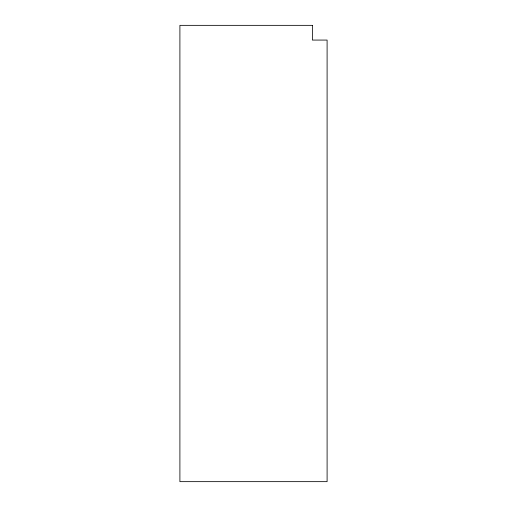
<?xml version="1.0" encoding="UTF-8"?>
<svg xmlns="http://www.w3.org/2000/svg" width="507" height="507" viewBox="0 0 507 507"><rect width="100%" height="100%" fill="white"/><g stroke="black" fill="none" stroke-linecap="round" stroke-linejoin="round"><path stroke-width="0.76" d="M312.375 25.35L179.903 25.35L179.903 481.65L327.097 481.65L327.097 40.072L312.375 40.072L312.375 25.35"/></g></svg>
